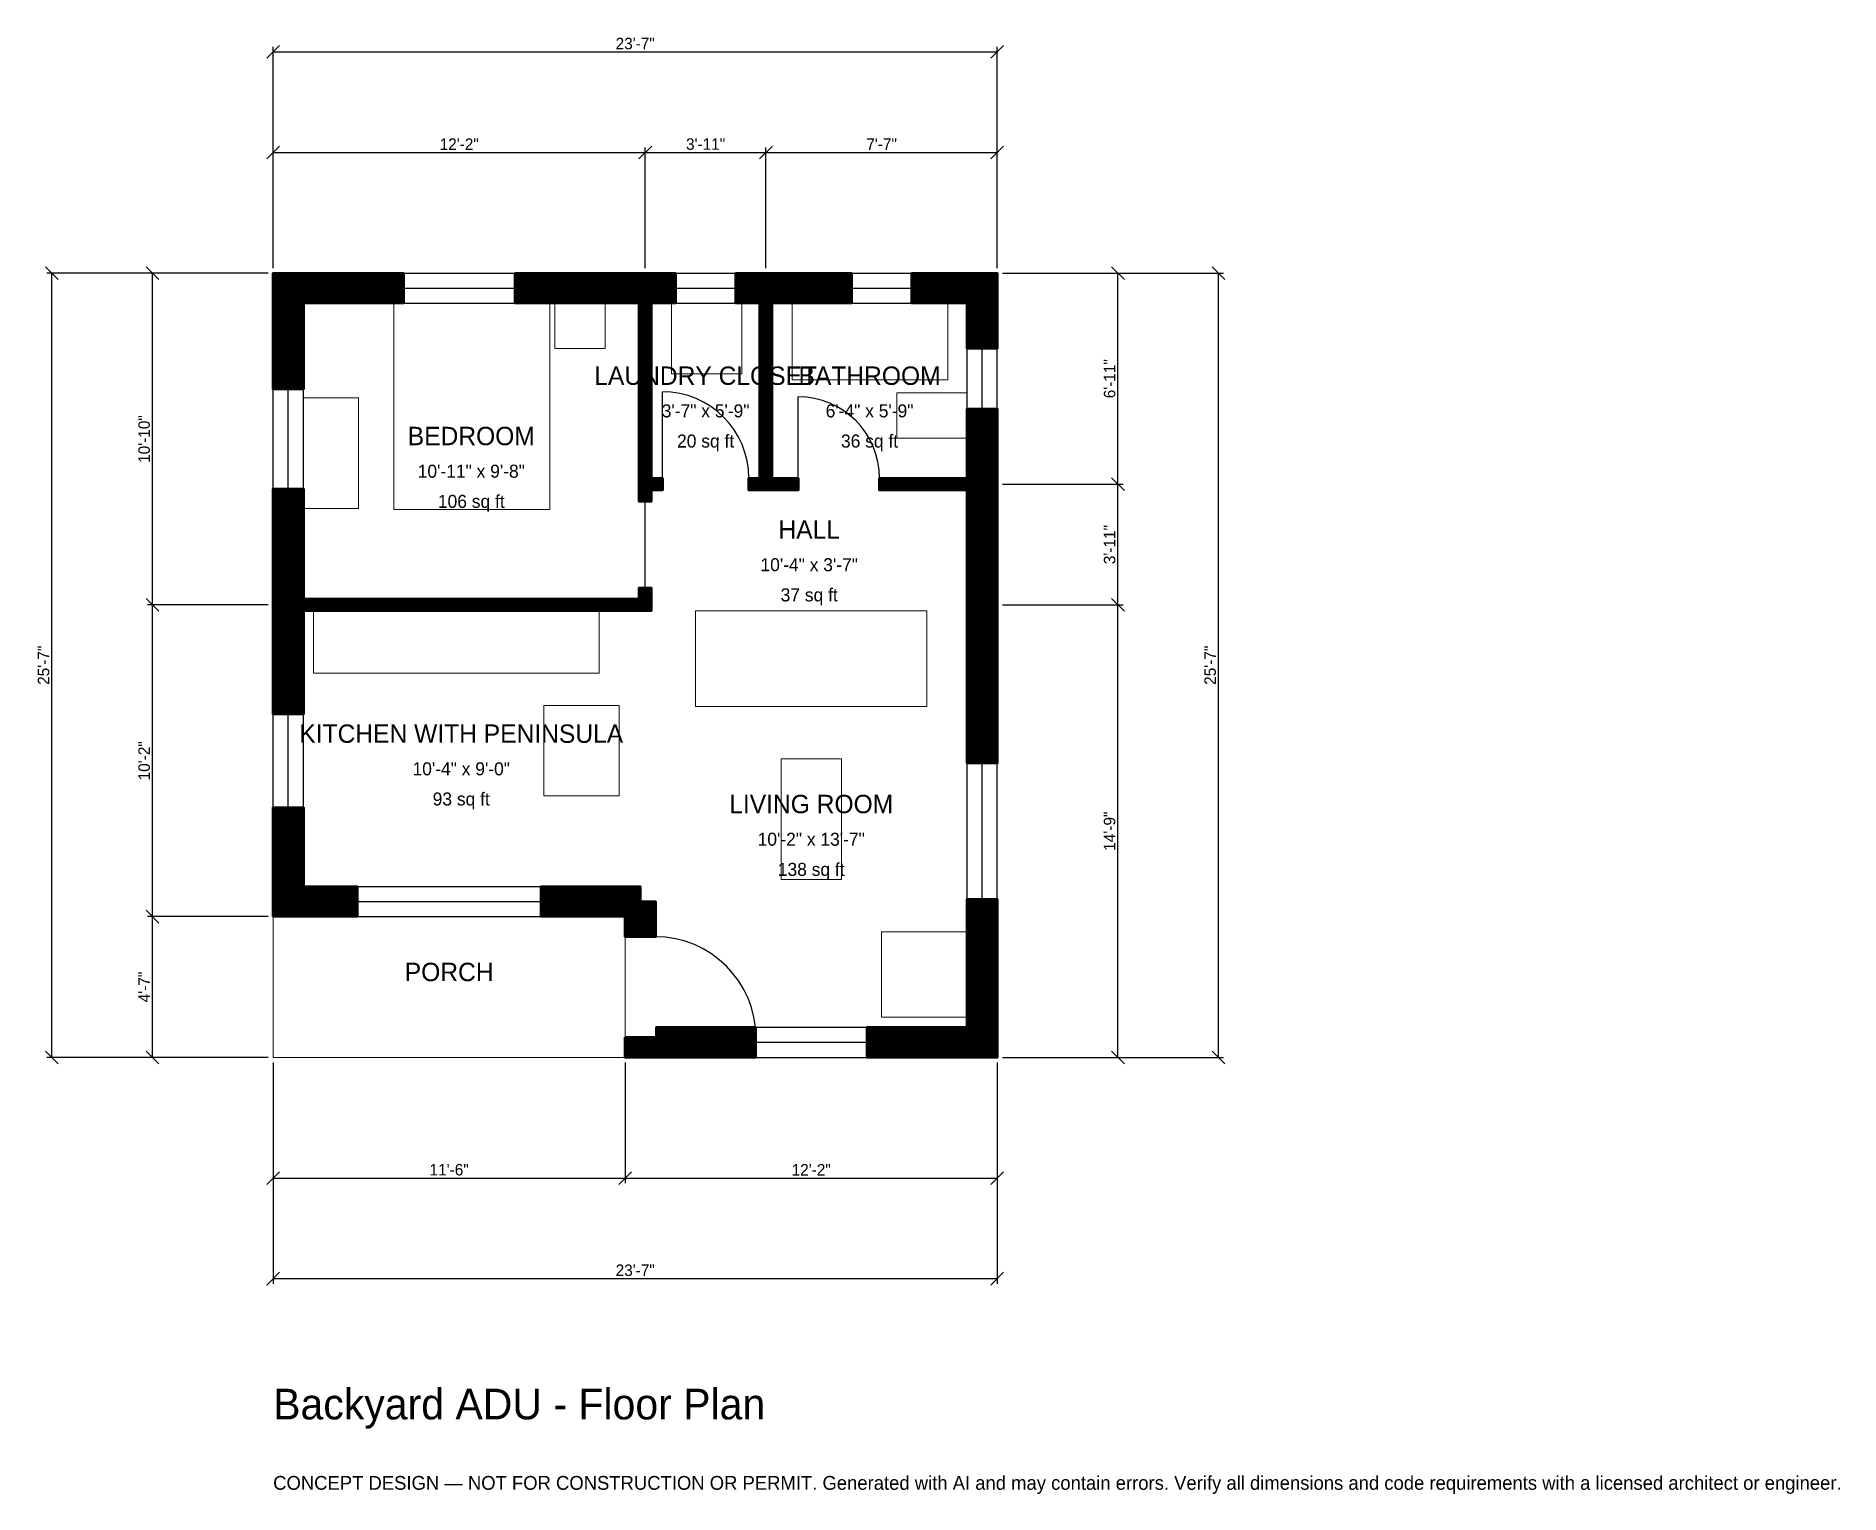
# Model space of a CAD drawing. Header units: inches. Extents: x -93 to 613, y -171 to 400.
import ezdxf
from ezdxf.enums import TextEntityAlignment as Align

# ---------------------------------------------------------------- set-up
doc = ezdxf.new("R2010")
doc.units = ezdxf.units.IN
doc.header["$MEASUREMENT"] = 0
doc.linetypes.add('DASHED', pattern=[0.6, 0.5, -0.1])
for name, color, linetype, lineweight in [('A-ANNO-DIMS', 1, 'Continuous', 13), ('A-ANNO-TEXT', 7, 'Continuous', 18), ('A-AREA-IDEN', 7, 'Continuous', 18), ('A-DOOR', 2, 'Continuous', 25), ('A-FLOR-FIXT', 9, 'Continuous', 13), ('A-FURN', 9, 'Continuous', 13), ('A-GLAZ', 4, 'Continuous', 25), ('A-SITE-PAVE', 8, 'Continuous', 13), ('A-WALL', 7, 'Continuous', 50), ('A-WALL-PATT', 8, 'Continuous', 13)]:
    doc.layers.add(name, color=color, linetype=linetype, lineweight=lineweight)
doc.dimstyles.new('PLAN', dxfattribs={"dimtxt": 4.5, "dimasz": 3, "dimexe": 2, "dimexo": 2, "dimgap": 1, "dimtad": 1, "dimdec": 0, "dimlunit": 4, "dimtsz": 2.5, "dimcen": 2.5, "dimclrd": 1, "dimclre": 1, "dimazin": 3, "dimtfac": 1, "dimtmove": 0, "dimatfit": 3})

msp = doc.modelspace()

# ---------------------------------------------------------------- hatches: boundary and pattern name
at = {"layer": 'A-WALL-PATT'}
h = msp.add_hatch(dxfattribs=at)
h.set_pattern_fill('ANSI31', color=8, scale=0.8)
h.paths.add_polyline_path([(137.7952, 7.874), (150, 7.874), (150, 11.811), (188.7795, 11.811), (188.7795, 0), (149.6063, 0), (149.6063, 0), (137.7953, 0), (137.7953, 0), (137.7952, 0), (137.7952, 7.874)])
h.paths.add_polyline_path([(137.7953, 55.1181), (104.9213, 55.1181), (104.9213, 66.9291), (143.7008, 66.9291), (143.7008, 61.0236), (149.6063, 61.0236), (149.6063, 47.2441), (137.7953, 47.2441), (137.7953, 55.1181)])
h.paths.add_polyline_path([(11.811, 55.1181), (11.811, 55.1181), (0, 55.1181), (0, 55.1181), (0, 55.1181), (0, 55.1181), (0, 66.9291), (0, 66.9291), (0, 97.8346), (11.811, 97.8346), (11.811, 66.9291), (32.874, 66.9291), (32.874, 55.1181), (11.811, 55.1181)])
h.paths.add_polyline_path([(0, 171.2598), (0, 174.8031), (0, 174.8031), (0, 179.5276), (0, 179.5276), (0, 183.0709), (0, 222.6378), (11.811, 222.6378), (11.811, 183.0709), (11.811, 179.5276), (135.4331, 179.5276), (140.1575, 179.5276), (143.3071, 179.5276), (143.3071, 183.8583), (148.0315, 183.8583), (148.0315, 179.5276), (148.0315, 174.8031), (143.3071, 174.8031), (140.1575, 174.8031), (135.4331, 174.8031), (11.811, 174.8031), (11.811, 171.2598), (11.811, 134.4488), (0, 134.4488), (0, 171.2598)])
h.paths.add_polyline_path([(0, 295.2756), (0, 295.2756), (0, 307.0866), (0, 307.0866), (0, 307.0867), (11.811, 307.0867), (11.811, 307.0866), (50.9843, 307.0866), (50.9843, 295.2756), (11.811, 295.2756), (11.811, 261.6142), (0, 261.6142), (0, 295.2756)])
h.paths.add_polyline_path([(139.7638, 307.0866), (139.7638, 307.0866), (143.3071, 307.0866), (143.3071, 307.0867), (148.0315, 307.0867), (148.0315, 307.0866), (157.4803, 307.0866), (157.4803, 295.2756), (151.5748, 295.2756), (151.5748, 295.2756), (148.0315, 295.2756), (148.0315, 226.7717), (152.3622, 226.7717), (152.3622, 222.0472), (148.0315, 222.0472), (148.0315, 217.7165), (143.3071, 217.7165), (143.3071, 222.0472), (143.3071, 226.7717), (143.3071, 295.2756), (94.685, 295.2756), (94.685, 307.0866), (139.7638, 307.0866)])
h.paths.add_polyline_path([(187.0079, 307.0866), (190.5512, 307.0866), (190.5512, 307.0867), (195.2756, 307.0867), (195.2756, 307.0866), (198.8189, 307.0866), (226.378, 307.0866), (226.378, 295.2756), (198.8189, 295.2756), (195.2756, 295.2756), (195.2756, 226.7717), (205.5118, 226.7717), (205.5118, 222.0472), (195.2756, 222.0472), (190.5512, 222.0472), (186.2205, 222.0472), (186.2205, 226.7717), (190.5512, 226.7717), (190.5512, 295.2756), (187.0079, 295.2756), (181.1024, 295.2756), (181.1024, 307.0866), (187.0079, 307.0866)])
h.paths.add_polyline_path([(271.6535, 307.0866), (271.6535, 307.0867), (283.4646, 307.0867), (283.4646, 307.0866), (283.4646, 307.0866), (283.4646, 295.2756), (283.4646, 295.2756), (283.4646, 277.5591), (271.6535, 277.5591), (271.6535, 295.2756), (250, 295.2756), (250, 307.0866), (271.6535, 307.0866)])
h.paths.add_polyline_path([(283.4646, 230.315), (283.4646, 226.7717), (283.4646, 226.7717), (283.4646, 222.0472), (283.4646, 222.0472), (283.4646, 218.5039), (283.4646, 183.0709), (283.4646, 171.2598), (283.4646, 115.1575), (271.6535, 115.1575), (271.6535, 171.2598), (271.6535, 183.0709), (271.6535, 218.5039), (271.6535, 222.0472), (237.4016, 222.0472), (237.4016, 226.7717), (271.6535, 226.7717), (271.6535, 230.315), (271.6535, 253.937), (283.4646, 253.937), (283.4646, 230.315)])
h.paths.add_polyline_path([(283.4646, 11.811), (283.4646, 11.811), (283.4646, 0), (283.4646, 0), (283.4646, 0), (271.6535, 0), (271.6535, 0), (232.4803, 0), (232.4803, 11.811), (271.6535, 11.811), (271.6535, 62.0079), (283.4646, 62.0079), (283.4646, 11.811)])

# ---------------------------------------------------------------- linework, layer by layer
at = {"layer": 'A-DOOR'}
for p, q in [((152.3622, 226.7717), (152.3622, 260.6299)), ((205.5118, 226.7717), (205.5118, 258.6614)), ((145.6693, 183.8583), (145.6693, 217.7165)), ((149.6063, 7.874), (188.9764, 7.874))]:
    msp.add_line(p, q, dxfattribs=at)
for centre, radius in [((152.3622, 226.7717), 33.8583), ((205.5118, 226.7717), 31.8898), ((149.6063, 7.874), 39.3701)]:
    msp.add_arc(centre, radius, 0, 90, dxfattribs=at)
at = {"layer": 'A-FLOR-FIXT'}
for points in [[(203.1496, 265.3543), (264.1732, 265.3543), (264.1732, 295.2756), (203.1496, 295.2756)], [(244.0945, 242.5197), (271.6535, 242.5197), (271.6535, 260.2362), (244.0945, 260.2362)], [(15.748, 150.3937), (127.5591, 150.3937), (127.5591, 174.8031), (15.748, 174.8031)]]:
    msp.add_lwpolyline(points, close=True, dxfattribs=at)
at = {"layer": 'A-FURN'}
for points in [[(47.2441, 214.5669), (108.2677, 214.5669), (108.2677, 295.2756), (47.2441, 295.2756)], [(110.2362, 277.5591), (129.9213, 277.5591), (129.9213, 295.2756), (110.2362, 295.2756)], [(155.9055, 267.7165), (183.4646, 267.7165), (183.4646, 295.2756), (155.9055, 295.2756)], [(11.811, 214.9606), (33.4646, 214.9606), (33.4646, 258.2677), (11.811, 258.2677)], [(165.3543, 137.4016), (255.9055, 137.4016), (255.9055, 174.8031), (165.3543, 174.8031)], [(105.9055, 102.3622), (135.4331, 102.3622), (135.4331, 137.7953), (105.9055, 137.7953)], [(198.8189, 69.685), (222.4409, 69.685), (222.4409, 116.9291), (198.8189, 116.9291)], [(238.189, 15.748), (271.6535, 15.748), (271.6535, 49.2126), (238.189, 49.2126)]]:
    msp.add_lwpolyline(points, close=True, dxfattribs=at)
at = {"layer": 'A-GLAZ'}
for p, q in [((50.9843, 307.0866), (94.685, 307.0866)), ((157.4803, 307.0866), (181.1024, 307.0866)), ((226.378, 307.0866), (250, 307.0866)), ((50.9843, 301.1811), (94.685, 301.1811)), ((157.4803, 301.1811), (181.1024, 301.1811)), ((226.378, 301.1811), (250, 301.1811)), ((50.9843, 295.2756), (94.685, 295.2756)), ((157.4803, 295.2756), (181.1024, 295.2756)), ((226.378, 295.2756), (250, 295.2756)), ((271.6535, 253.937), (271.6535, 277.5591)), ((277.5591, 253.937), (277.5591, 277.5591)), ((283.4646, 253.937), (283.4646, 277.5591)), ((0, 222.6378), (0, 261.6142)), ((5.9055, 222.6378), (5.9055, 261.6142)), ((11.811, 222.6378), (11.811, 261.6142)), ((0, 97.8346), (0, 134.4488)), ((5.9055, 97.8346), (5.9055, 134.4488)), ((11.811, 97.8346), (11.811, 134.4488)), ((271.6535, 62.0079), (271.6535, 115.1575)), ((277.5591, 62.0079), (277.5591, 115.1575)), ((283.4646, 62.0079), (283.4646, 115.1575)), ((32.874, 66.9291), (104.9213, 66.9291)), ((32.874, 61.0236), (104.9213, 61.0236)), ((32.874, 55.1181), (104.9213, 55.1181)), ((188.7795, 11.811), (232.4803, 11.811)), ((188.7795, 5.9055), (232.4803, 5.9055)), ((188.7795, 0), (232.4803, 0))]:
    msp.add_line(p, q, dxfattribs=at)
at = {"layer": 'A-SITE-PAVE', "linetype": 'DASHED'}
msp.add_lwpolyline([(0, 0), (137.7953, 0), (137.7953, 55.1181), (0, 55.1181)], close=True, dxfattribs=at)
at = {"layer": 'A-WALL'}
for points in [[(0, 295.2756), (0, 295.2756), (0, 307.0866), (0, 307.0866), (0, 307.0867), (11.811, 307.0867), (11.811, 307.0866), (50.9843, 307.0866), (50.9843, 295.2756), (11.811, 295.2756), (11.811, 261.6142), (0, 261.6142), (0, 295.2756)], [(139.7638, 307.0866), (139.7638, 307.0866), (143.3071, 307.0866), (143.3071, 307.0867), (148.0315, 307.0867), (148.0315, 307.0866), (157.4803, 307.0866), (157.4803, 295.2756), (151.5748, 295.2756), (151.5748, 295.2756), (148.0315, 295.2756), (148.0315, 226.7717), (152.3622, 226.7717), (152.3622, 222.0472), (148.0315, 222.0472), (148.0315, 217.7165), (143.3071, 217.7165), (143.3071, 222.0472), (143.3071, 226.7717), (143.3071, 295.2756), (94.685, 295.2756), (94.685, 307.0866), (139.7638, 307.0866)], [(187.0079, 307.0866), (190.5512, 307.0866), (190.5512, 307.0867), (195.2756, 307.0867), (195.2756, 307.0866), (198.8189, 307.0866), (226.378, 307.0866), (226.378, 295.2756), (198.8189, 295.2756), (195.2756, 295.2756), (195.2756, 226.7717), (205.5118, 226.7717), (205.5118, 222.0472), (195.2756, 222.0472), (190.5512, 222.0472), (186.2205, 222.0472), (186.2205, 226.7717), (190.5512, 226.7717), (190.5512, 295.2756), (187.0079, 295.2756), (181.1024, 295.2756), (181.1024, 307.0866), (187.0079, 307.0866)], [(271.6535, 307.0866), (271.6535, 307.0867), (283.4646, 307.0867), (283.4646, 307.0866), (283.4646, 307.0866), (283.4646, 295.2756), (283.4646, 295.2756), (283.4646, 277.5591), (271.6535, 277.5591), (271.6535, 295.2756), (250, 295.2756), (250, 307.0866), (271.6535, 307.0866)], [(283.4646, 230.315), (283.4646, 226.7717), (283.4646, 226.7717), (283.4646, 222.0472), (283.4646, 222.0472), (283.4646, 218.5039), (283.4646, 183.0709), (283.4646, 171.2598), (283.4646, 115.1575), (271.6535, 115.1575), (271.6535, 171.2598), (271.6535, 183.0709), (271.6535, 218.5039), (271.6535, 222.0472), (237.4016, 222.0472), (237.4016, 226.7717), (271.6535, 226.7717), (271.6535, 230.315), (271.6535, 253.937), (283.4646, 253.937), (283.4646, 230.315)], [(0, 171.2598), (0, 174.8031), (0, 174.8031), (0, 179.5276), (0, 179.5276), (0, 183.0709), (0, 222.6378), (11.811, 222.6378), (11.811, 183.0709), (11.811, 179.5276), (135.4331, 179.5276), (140.1575, 179.5276), (143.3071, 179.5276), (143.3071, 183.8583), (148.0315, 183.8583), (148.0315, 179.5276), (148.0315, 174.8031), (143.3071, 174.8031), (140.1575, 174.8031), (135.4331, 174.8031), (11.811, 174.8031), (11.811, 171.2598), (11.811, 134.4488), (0, 134.4488), (0, 171.2598)], [(11.811, 55.1181), (11.811, 55.1181), (0, 55.1181), (0, 55.1181), (0, 55.1181), (0, 55.1181), (0, 66.9291), (0, 66.9291), (0, 97.8346), (11.811, 97.8346), (11.811, 66.9291), (32.874, 66.9291), (32.874, 55.1181), (11.811, 55.1181)], [(137.7953, 55.1181), (104.9213, 55.1181), (104.9213, 66.9291), (143.7008, 66.9291), (143.7008, 61.0236), (149.6063, 61.0236), (149.6063, 47.2441), (137.7953, 47.2441), (137.7953, 55.1181)], [(283.4646, 11.811), (283.4646, 11.811), (283.4646, 0), (283.4646, 0), (283.4646, 0), (271.6535, 0), (271.6535, 0), (232.4803, 0), (232.4803, 11.811), (271.6535, 11.811), (271.6535, 62.0079), (283.4646, 62.0079), (283.4646, 11.811)], [(137.7952, 7.874), (150, 7.874), (150, 11.811), (188.7795, 11.811), (188.7795, 0), (149.6063, 0), (149.6063, 0), (137.7953, 0), (137.7953, 0), (137.7952, 0), (137.7952, 7.874)]]:
    msp.add_lwpolyline(points, close=True, dxfattribs=at)

# ---------------------------------------------------------------- texts
at = {"layer": 'A-ANNO-TEXT'}
for s, height, p in [('Backyard ADU - Floor Plan', 12, (0, -141.7323)), ('CONCEPT DESIGN — NOT FOR CONSTRUCTION OR PERMIT. Generated with AI and may contain errors. Verify all dimensions and code requirements with a licensed architect or engineer.', 5.4, (0, -169.2913))]:
    msp.add_text(s, height=height, dxfattribs=at).set_placement(p)
at = {"layer": 'A-AREA-IDEN'}
for s, height, p in [('LAUNDRY CLOSET', 7.2, (169.2913, 266.9291)), ('BATHROOM', 7.2, (233.4646, 266.9291)), ('3\'-7" x 5\'-9"', 5.1, (169.2913, 253.1496)), ('6\'-4" x 5\'-9"', 5.1, (233.4646, 253.1496)), ('BEDROOM', 7.2, (77.5591, 243.3071)), ('20 sq ft', 5.1, (169.2913, 241.3386)), ('36 sq ft', 5.1, (233.4646, 241.3386)), ('10\'-11" x 9\'-8"', 5.1, (77.5591, 229.5276)), ('106 sq ft', 5.1, (77.5591, 217.7165)), ('HALL', 7.2, (209.8425, 206.6929)), ('10\'-4" x 3\'-7"', 5.1, (209.8425, 192.9134)), ('37 sq ft', 5.1, (209.8425, 181.1024)), ('KITCHEN WITH PENINSULA', 7.2, (73.622, 126.7717)), ('10\'-4" x 9\'-0"', 5.1, (73.622, 112.9921)), ('93 sq ft', 5.1, (73.622, 101.1811)), ('LIVING ROOM', 7.2, (210.6299, 99.2126)), ('10\'-2" x 13\'-7"', 5.1, (210.6299, 85.4331)), ('138 sq ft', 5.1, (210.6299, 73.622)), ('PORCH', 7.2, (68.8976, 33.4646))]:
    msp.add_text(s, height=height, dxfattribs=at).set_placement(p, align=Align.MIDDLE_CENTER)

# ---------------------------------------------------------------- dimensions: what is measured, and where the dimension line sits
at = {"layer": 'A-ANNO-DIMS'}
for base, p1, p2, text in [((0, 393.7008), (0, 307.0866), (283.4646, 307.0866), '23\'-7"'), ((0, 354.3307), (0, 307.0866), (145.6693, 307.0866), '12\'-2"'), ((145.6693, 354.3307), (145.6693, 307.0866), (192.9134, 307.0866), '3\'-11"'), ((192.9134, 354.3307), (192.9134, 307.0866), (283.4646, 307.0866), '7\'-7"'), ((0, -47.2441), (0, 0), (137.7953, 0), '11\'-6"'), ((0, -86.6142), (0, 0), (283.4646, 0), '23\'-7"'), ((137.7953, -47.2441), (137.7953, 0), (283.4646, 0), '12\'-2"')]:
    msp.add_linear_dim(base=base, p1=p1, p2=p2, text=text, dimstyle='PLAN', dxfattribs=at).render()
for base, p1, p2, text in [((-86.6142, 0), (0, 0), (0, 307.0866), '25\'-7"'), ((-47.2441, 177.1654), (0, 177.1654), (0, 307.0866), '10\'-10"'), ((330.7087, 224.4094), (283.4646, 224.4094), (283.4646, 307.0866), '6\'-11"'), ((370.0787, 0), (283.4646, 0), (283.4646, 307.0866), '25\'-7"'), ((330.7087, 177.1654), (283.4646, 177.1654), (283.4646, 224.4094), '3\'-11"'), ((-47.2441, 55.1181), (0, 55.1181), (0, 177.1654), '10\'-2"'), ((330.7087, 0), (283.4646, 0), (283.4646, 177.1654), '14\'-9"'), ((-47.2441, 0), (0, 0), (0, 55.1181), '4\'-7"')]:
    msp.add_linear_dim(base=base, p1=p1, p2=p2, angle=90, text=text, dimstyle='PLAN', dxfattribs=at).render()

doc.saveas('drawing.dxf')
